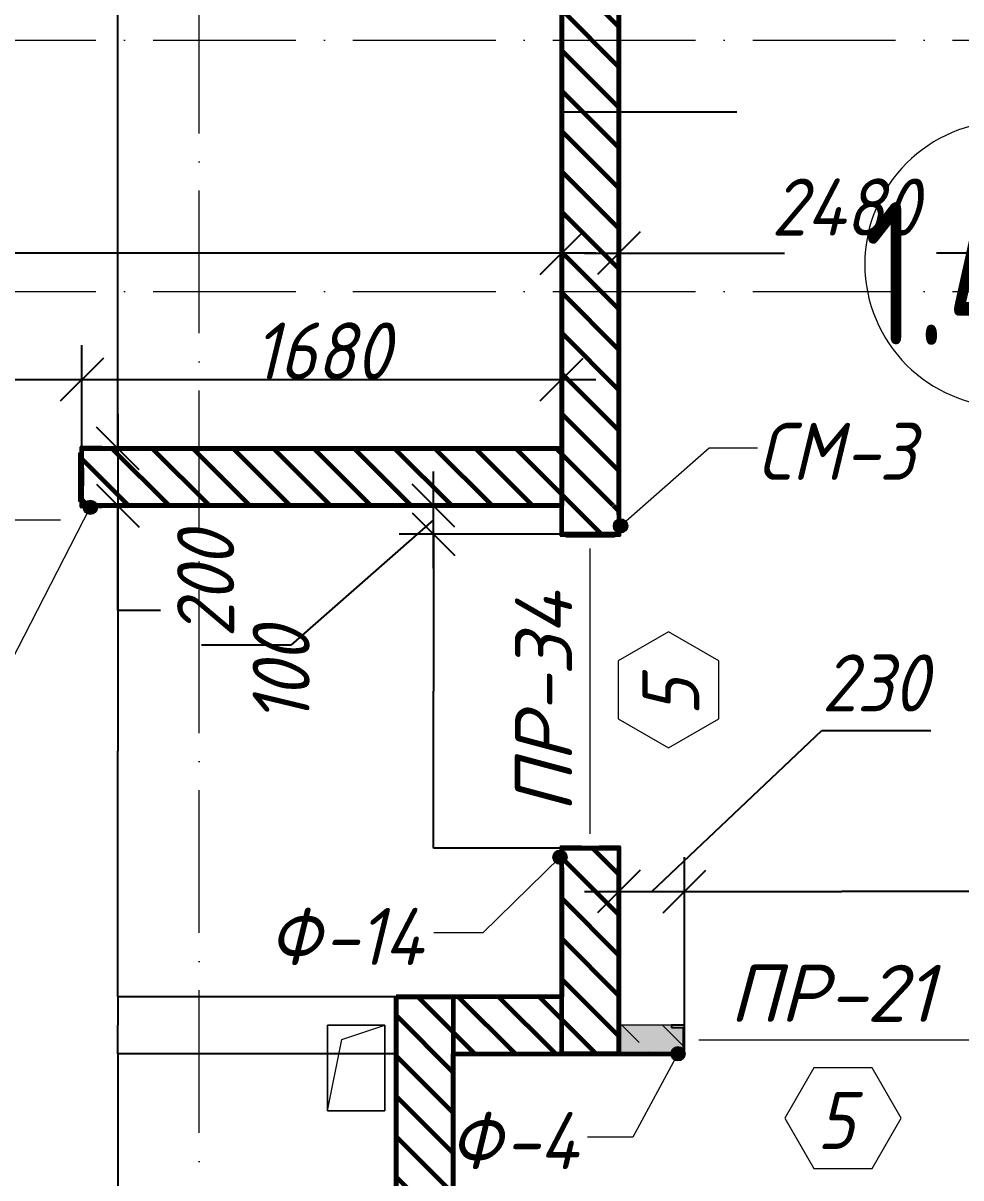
# Model space of a CAD drawing. Header units: millimetres. Extents: x 12986 to 523328, y -9759 to 30092.
# Drawn here: x 118041 to 121325, y 18165 to 22210 of the extents above; entities that cross this region are included whole.
import ezdxf

# ---------------------------------------------------------------- set-up
doc = ezdxf.new("R2010")
doc.units = ezdxf.units.MM
doc.linetypes.add('50_200_ШТРИХ_1Т_ш5_п1_п1_', pattern=[700, 500, -100, 0, -100])
for name, color, linetype, lineweight in [('5) Блок ячеистый', 160, 'Continuous', 60), ('A-ANNO-DIMS', 7, 'Continuous', 9), ('A-AREA-IDEN', 7, 'Continuous', 9), ('A-DOOR-IDEN', 7, 'Continuous', 9), ('A-FLOR', 7, 'Continuous', 9), ('A-GENM', 7, 'Continuous', 9), ('A-GENM-1', 7, 'Continuous', 25), ('A-GENM-IDEN', 7, 'Continuous', 9), ('A-WALL-6', 18, 'Continuous', 13), ('A-WALL-PATT-4', 250, 'Continuous', 5), ('Оси-2', 7, '50_200_ШТРИХ_1Т_ш5_п1_п1_', 9)]:
    doc.layers.add(name, color=color, linetype=linetype, lineweight=lineweight)
doc.layers.add('A-WALL-2', color=7, linetype='Continuous', lineweight=13, true_color=0x000000)
doc.styles.add('ISOCPEUR_I_3', font='isocpeui.ttf', dxfattribs={"width": 0.9, "height": 200})
doc.styles.add('ISOCPEUR_I_5', font='isocpeui.ttf', dxfattribs={"height": 200})
doc.styles.add('СПДС', font='ГОСТ тип А.ttf', dxfattribs={"width": 0.9})
doc.dimstyles.new('ISO-2_0_0_9К_СРЕДНИЙ_1', dxfattribs={"dimscale": 304.8, "dimtxt": 199.196235, "dimasz": 0.492126, "dimexe": 0.393701, "dimexo": 0, "dimgap": 0, "dimtad": 1, "dimdec": 0, "dimzin": 0, "dimdsep": 46, "dimtxsty": 'ISOCPEUR_I_3', "dimblk1": 'OBLIQUE', "dimblk2": 'OBLIQUE', "dimsah": 1, "dimcen": 0.09, "dimdle": 0.393701, "dimazin": 0, "dimtfac": 1, "dimtdec": 4, "dimtix": 1, "dimtmove": 2, "dimatfit": 3, "dimfxl": 1, "dimtvp": 1, "dimtolj": 1, "dimtzin": 0, "dimarcsym": 2})
doc.dimstyles.new('ISO-2_0_0_9К_СРЕДНИЙ_6', dxfattribs={"dimscale": 304.8, "dimtxt": 199.196235, "dimasz": 0.492126, "dimexe": 0.393701, "dimexo": 0, "dimgap": 0, "dimtad": 1, "dimdec": 0, "dimzin": 0, "dimdsep": 46, "dimtxsty": 'ISOCPEUR_I_3', "dimblk1": 'OBLIQUE', "dimblk2": 'OBLIQUE', "dimsah": 1, "dimcen": 0.09, "dimdle": 0.393701, "dimazin": 0, "dimtfac": 1, "dimtdec": 4, "dimtix": 1, "dimtmove": 1, "dimatfit": 3, "dimfxl": 1, "dimtvp": 1, "dimtolj": 1, "dimtzin": 0, "dimarcsym": 2})
doc.dimstyles.new('ISO-2_0_0_9К_СРЕДНИЙ_7', dxfattribs={"dimscale": 304.8, "dimtxt": 199.196235, "dimasz": 0.492126, "dimexe": 0.393701, "dimexo": 0, "dimgap": 0, "dimtad": 1, "dimdec": 0, "dimzin": 0, "dimdsep": 46, "dimtxsty": 'ISOCPEUR_I_3', "dimblk1": 'OBLIQUE', "dimblk2": 'OBLIQUE', "dimsah": 1, "dimcen": 0.09, "dimdle": 0.393701, "dimazin": 0, "dimtfac": 1, "dimtdec": 4, "dimtix": 1, "dimtmove": 0, "dimatfit": 3, "dimfxl": 1, "dimtvp": 1, "dimtolj": 1, "dimtzin": 0, "dimarcsym": 2})
doc.dimstyles.get("Standard").update_dxf_attribs({"dimtxt": 0.18, "dimasz": 0.18, "dimexe": 0.18, "dimexo": 0.0625, "dimgap": 0.09, "dimtad": 0, "dimtih": 1, "dimtoh": 1, "dimdec": 4, "dimzin": 0, "dimdsep": 46, "dimtxsty": 'Standard', "dimcen": 0.09, "dimadec": 0, "dimazin": 0, "dimtfac": 1, "dimtdec": 4, "dimtofl": 0, "dimtmove": 0, "dimatfit": 3, "dimfxl": 1, "dimtolj": 1, "dimtzin": 0, "dimarcsym": 0})
pattern_1 = [(135, (61996.89, 0), (-70.71068, -70.71068), [])]

# ---------------------------------------------------------------- blocks, each defined once
blk = doc.blocks.new('AR_Отверстие прямоугольное _в плите_ - AR_Отверстие прямоугольное _в плите_-24463894-АР1_Кладочный план 1 этажа')
at = {"layer": 'A-GENM'}
for p, q in [((100, 150), (-100, 150)), ((-100, 150), (-100, -150)), ((-50, 100), (100, 150)), ((100, -150), (100, 150)), ((-100, -150), (-50, 100)), ((-100, -150), (100, -150))]:
    blk.add_line(p, q, dxfattribs=at)
blk = doc.blocks.new('Фахверк_СКБ_Швеллер - Ф-4_100х4010-25539282-АР1_Кладочный план 1 этажа')
at = {"layer": 'A-GENM-1'}
for p, q in [((171, 50), (125, 50)), ((125, 50), (125, -50)), ((129.5, 42.4), (171, 42.4)), ((129.5, -42.4), (129.5, 42.4)), ((171, 42.4), (171, 50)), ((125, -50), (171, -50)), ((171, -42.4), (129.5, -42.4)), ((171, -50), (171, -42.4))]:
    blk.add_line(p, q, dxfattribs=at)
blk = doc.blocks.new('Фахверк_СКБ_Уголок - Ф-14_200х4010 h _потолок _3_880_-26977327-АР1_Кладочный план 1 этажа')
at = {"layer": 'A-GENM-1'}
for p, q in [((200, 156), (125, 156)), ((125, 156), (125, 81)), ((131, 81), (131, 150)), ((131, 150), (200, 150)), ((200, 150), (200, 156)), ((125, 81), (131, 81)), ((131, 19), (125, 19)), ((125, 19), (125, -56)), ((131, -50), (131, 19)), ((125, -56), (200, -56)), ((200, -50), (131, -50)), ((200, -56), (200, -50))]:
    blk.add_line(p, q, dxfattribs=at)
blk = doc.blocks.new('Фахверк_СКБ_Уголок_Тип 2 - СМ-3_200х2230h-26671997-АР1_Кладочный план 1 этажа')
at = {"layer": 'A-GENM-1'}
for p, q in [((125, 156), (125, 81)), ((200, 156), (125, 156)), ((131, 81), (131, 150)), ((131, 150), (200, 150)), ((200, 150), (200, 156)), ((125, 81), (131, 81)), ((131, 19), (125, 19)), ((125, 19), (125, -56)), ((131, -50), (131, 19)), ((125, -56), (200, -56)), ((200, -50), (131, -50)), ((200, -56), (200, -50))]:
    blk.add_line(p, q, dxfattribs=at)
blk = doc.blocks.new('Стойка_Влож_Полоса боковая - Полоса-27101091-АР1_Кладочный план 1 этажа')
at = {"layer": 'A-GENM'}
for p, q in [((-5, 85), (0, 85)), ((-5, -85), (-5, 85)), ((0, 31), (0, -31)), ((0, -85), (-5, -85))]:
    blk.add_line(p, q, dxfattribs=at)
blk = doc.blocks.new('AAR_СКБ_Марка_Двери_Перемычка и проем - Марка перемычки и проема-25306769-АР1_Кладочный план 1 этажа')
at = {"layer": 'A-DOOR-IDEN'}
for p, q in [((-5, 0), (5, 0)), ((-0.968, -0.984), (-1.986, -2.747)), ((1.067, -0.984), (-0.968, -0.984)), ((2.085, -2.747), (1.067, -0.984)), ((-1.986, -2.747), (-0.968, -4.509)), ((1.067, -4.509), (2.085, -2.747)), ((-0.968, -4.509), (1.067, -4.509))]:
    blk.add_line(p, q, dxfattribs=at)
blk = doc.blocks.new('_Oblique')
at = {"color": 0, "linetype": 'ByBlock', "lineweight": -2}
blk.add_line((-0.5, -0.5), (0.5, 0.5), dxfattribs=at)
blk = doc.blocks.new('DIMBLOCK587-АР1_Кладочный план 1 этажа')
at = {"layer": 'A-ANNO-DIMS', "color": 0, "lineweight": -2, "transparency": 16777216}
for p, q in [((113596.9, 21510.3), (113596.9, 21284.3)), ((119926.9, 21510.3), (119926.9, 21284.3)), ((113476.9, 21404.3), (115914.3, 21404.3)), ((120046.9, 21404.3), (116418.9, 21404.3))]:
    blk.add_line(p, q, dxfattribs=at)
at = {"layer": 'Defpoints', "color": 0, "transparency": 16777216}
for p in [(113596.9, 21510.3), (119926.9, 21510.3), (119926.9, 21404.3)]:
    blk.add_point(p, dxfattribs=at)
at = {"layer": 'A-ANNO-DIMS', "color": 0, "lineweight": -2, "transparency": 16777216, "xscale": 150, "yscale": 150, "zscale": 150, "rotation": 180}
blk.add_blockref('_Oblique', (113596.9, 21404.3), dxfattribs=at)
at = {"layer": 'A-ANNO-DIMS', "color": 0, "lineweight": -2, "transparency": 16777216, "xscale": 150, "yscale": 150, "zscale": 150}
blk.add_blockref('_Oblique', (119926.9, 21404.3), dxfattribs=at)
at = {"layer": 'A-ANNO-DIMS', "color": 0, "transparency": 16777216, "insert": (115863.2, 21665.6), "char_height": 200, "width": 606.782, "attachment_point": 1, "line_spacing_factor": 1.149209, "style": 'ISOCPEUR_I_3'}
blk.add_mtext('\\A1;6330', dxfattribs=at)
blk = doc.blocks.new('DIMBLOCK588-АР1_Кладочный план 1 этажа')
at = {"layer": 'A-ANNO-DIMS', "color": 0, "lineweight": -2, "transparency": 16777216}
for p, q in [((119926.9, 21510.4), (119926.9, 21898.9)), ((119927.1, 21898.7), (120126.7, 21898.7)), ((120126.9, 21510.4), (120126.9, 21898.9)), ((120126.9, 21898.7), (120540.3, 21898.7))]:
    blk.add_line(p, q, dxfattribs=at)
at = {"layer": 'A-ANNO-DIMS', "color": 0, "transparency": 16777216}
for points in [[(119927.1, 21898.8), (119927.1, 21898.7), (119926.9, 21898.7)], [(120126.7, 21898.8), (120126.7, 21898.7), (120126.9, 21898.7)]]:
    blk.add_solid(points, dxfattribs=at)
at = {"layer": 'Defpoints', "color": 0, "transparency": 16777216}
for p in [(120126.9, 21898.7), (119926.9, 21510.3), (120126.9, 21510.3)]:
    blk.add_point(p, dxfattribs=at)
at = {"layer": 'A-ANNO-DIMS', "color": 0, "transparency": 16777216, "insert": (120313.4, 21898.8), "char_height": 0.18, "width": 455.087, "attachment_point": 1, "line_spacing_factor": 1.149209}
blk.add_mtext('\\A1;200.0000', dxfattribs=at)
blk = doc.blocks.new('DIMBLOCK589-АР1_Кладочный план 1 этажа')
at = {"layer": 'A-ANNO-DIMS', "color": 0, "lineweight": -2, "transparency": 16777216}
for p, q in [((120126.9, 21510.3), (120126.9, 21284.3)), ((122606.9, 21510.3), (122606.9, 21284.3)), ((120006.9, 21404.3), (120707.5, 21404.3)), ((122726.9, 21404.3), (121238.9, 21404.3))]:
    blk.add_line(p, q, dxfattribs=at)
at = {"layer": 'Defpoints', "color": 0, "transparency": 16777216}
for p in [(120126.9, 21510.3), (122606.9, 21510.3), (122606.9, 21404.3)]:
    blk.add_point(p, dxfattribs=at)
at = {"layer": 'A-ANNO-DIMS', "color": 0, "lineweight": -2, "transparency": 16777216, "xscale": 150, "yscale": 150, "zscale": 150, "rotation": 180}
blk.add_blockref('_Oblique', (120126.9, 21404.3), dxfattribs=at)
at = {"layer": 'A-ANNO-DIMS', "color": 0, "lineweight": -2, "transparency": 16777216, "xscale": 150, "yscale": 150, "zscale": 150}
blk.add_blockref('_Oblique', (122606.9, 21404.3), dxfattribs=at)
at = {"layer": 'A-ANNO-DIMS', "color": 0, "transparency": 16777216, "insert": (120660.7, 21665.6), "char_height": 200, "width": 625.17, "attachment_point": 1, "line_spacing_factor": 1.149209, "style": 'ISOCPEUR_I_3'}
blk.add_mtext('\\A1;2480', dxfattribs=at)
blk = doc.blocks.new('DIMBLOCK659-АР1_Кладочный план 1 этажа')
at = {"layer": 'A-ANNO-DIMS', "color": 0, "lineweight": -2, "transparency": 16777216}
for p, q in [((120241.9, 19168.5), (120837.3, 19732.3)), ((120837.3, 19732.3), (121219.7, 19732.3)), ((120126.9, 19274.5), (120126.9, 19048.5)), ((120356.9, 18700), (120356.9, 19288.5)), ((120006.9, 19168.5), (120476.9, 19168.5))]:
    blk.add_line(p, q, dxfattribs=at)
at = {"layer": 'Defpoints', "color": 0, "transparency": 16777216}
for p in [(120126.9, 19274.5), (120356.9, 19168.5), (120356.9, 18700)]:
    blk.add_point(p, dxfattribs=at)
at = {"layer": 'A-ANNO-DIMS', "color": 0, "lineweight": -2, "transparency": 16777216, "xscale": 150, "yscale": 150, "zscale": 150, "rotation": 180}
blk.add_blockref('_Oblique', (120126.9, 19168.5), dxfattribs=at)
at = {"layer": 'A-ANNO-DIMS', "color": 0, "lineweight": -2, "transparency": 16777216, "xscale": 150, "yscale": 150, "zscale": 150}
blk.add_blockref('_Oblique', (120356.9, 19168.5), dxfattribs=at)
at = {"layer": 'A-ANNO-DIMS', "color": 0, "transparency": 16777216, "insert": (120837.3, 19998.9), "char_height": 200, "width": 455.087, "attachment_point": 1, "line_spacing_factor": 1.149209, "style": 'ISOCPEUR_I_3'}
blk.add_mtext('\\A1;230', dxfattribs=at)
blk = doc.blocks.new('DIMBLOCK660-АР1_Кладочный план 1 этажа')
at = {"layer": 'A-ANNO-DIMS', "color": 0, "lineweight": -2, "transparency": 16777216}
for p, q in [((120356.9, 18700.1), (120356.9, 19168.6)), ((120357.1, 19168.5), (120906.2, 19168.5)), ((121456.7, 19168.5), (120907.6, 19168.5)), ((121456.9, 18719.9), (121456.9, 19168.6))]:
    blk.add_line(p, q, dxfattribs=at)
at = {"layer": 'A-ANNO-DIMS', "color": 0, "transparency": 16777216}
for points in [[(120357.1, 19168.5), (120357.1, 19168.4), (120356.9, 19168.5)], [(121456.7, 19168.5), (121456.7, 19168.4), (121456.9, 19168.5)]]:
    blk.add_solid(points, dxfattribs=at)
at = {"layer": 'Defpoints', "color": 0, "transparency": 16777216}
for p in [(121456.9, 19168.5), (120356.9, 18700), (121456.9, 18719.8)]:
    blk.add_point(p, dxfattribs=at)
at = {"layer": 'A-ANNO-DIMS', "color": 0, "transparency": 16777216, "insert": (120906.9, 19168.5), "char_height": 0.18, "width": 514.846, "attachment_point": 5}
blk.add_mtext('\\A1;1100.0000', dxfattribs=at)
blk = doc.blocks.new('DIMBLOCK665-АР1_Кладочный план 1 этажа')
at = {"layer": 'A-ANNO-DIMS', "color": 0, "lineweight": -2, "transparency": 16777216}
for p, q in [((119346.8, 24750), (118372, 24750)), ((118372.2, 24749.8), (118372.2, 22735.2)), ((118372.2, 20720.2), (118372.2, 22734.8)), ((118478.2, 20720), (118372, 20720))]:
    blk.add_line(p, q, dxfattribs=at)
at = {"layer": 'A-ANNO-DIMS', "color": 0, "transparency": 16777216}
for points in [[(118372.2, 24749.8), (118372.2, 24749.8), (118372.2, 24750)], [(118372.2, 20720.2), (118372.2, 20720.2), (118372.2, 20720)]]:
    blk.add_solid(points, dxfattribs=at)
at = {"layer": 'Defpoints', "color": 0, "transparency": 16777216}
for p in [(119346.9, 24750), (118372.2, 20720), (118478.3, 20720)]:
    blk.add_point(p, dxfattribs=at)
at = {"layer": 'A-ANNO-DIMS', "color": 0, "transparency": 16777216, "insert": (118372.2, 22735), "char_height": 0.18, "width": 625.17, "attachment_point": 5}
blk.add_mtext('\\A1;4029.9999', dxfattribs=at)
blk = doc.blocks.new('DIMBLOCK666-АР1_Кладочный план 1 этажа')
at = {"layer": 'A-ANNO-DIMS', "color": 0, "lineweight": -2, "transparency": 16777216}
for p, q in [((118372.2, 20840), (118372.2, 20400)), ((118478.3, 20720), (118252.2, 20720)), ((118478.3, 20520), (118252.2, 20520)), ((118372.2, 20152.1), (118372.2, 20520)), ((118522.2, 20152.1), (118372.2, 20152.1))]:
    blk.add_line(p, q, dxfattribs=at)
at = {"layer": 'Defpoints', "color": 0, "transparency": 16777216}
for p in [(118478.3, 20720), (118372.2, 20520), (118478.3, 20520)]:
    blk.add_point(p, dxfattribs=at)
at = {"layer": 'A-ANNO-DIMS', "color": 0, "lineweight": -2, "transparency": 16777216, "xscale": 150, "yscale": 150, "zscale": 150}
for p, rotation in [((118372.2, 20720), 90), ((118372.2, 20520), 270)]:
    blk.add_blockref('_Oblique', p, dxfattribs=dict(at, rotation=rotation))
at = {"layer": 'A-ANNO-DIMS', "color": 0, "transparency": 16777216, "insert": (118580, 20057.9), "char_height": 200, "width": 455.087, "attachment_point": 1, "rotation": 90, "line_spacing_factor": 1.149209, "style": 'ISOCPEUR_I_3'}
blk.add_mtext('\\A1;200', dxfattribs=at)
blk = doc.blocks.new('DIMBLOCK667-АР1_Кладочный план 1 этажа')
at = {"layer": 'A-ANNO-DIMS', "color": 0, "lineweight": -2, "transparency": 16777216}
for p, q in [((118478.2, 20520), (118372, 20520)), ((118372.2, 20519.8), (118372.2, 19660.2)), ((118372.2, 18800.2), (118372.2, 19659.8)), ((119346.8, 18800), (118372, 18800))]:
    blk.add_line(p, q, dxfattribs=at)
at = {"layer": 'A-ANNO-DIMS', "color": 0, "transparency": 16777216}
for points in [[(118372.2, 20519.8), (118372.2, 20519.8), (118372.2, 20520)], [(118372.2, 18800.2), (118372.2, 18800.2), (118372.2, 18800)]]:
    blk.add_solid(points, dxfattribs=at)
at = {"layer": 'Defpoints', "color": 0, "transparency": 16777216}
for p in [(118478.3, 20520), (118372.2, 18800), (119346.9, 18800)]:
    blk.add_point(p, dxfattribs=at)
at = {"layer": 'A-ANNO-DIMS', "color": 0, "transparency": 16777216, "insert": (118372.2, 19660), "char_height": 0.18, "width": 560.814, "attachment_point": 5}
blk.add_mtext('\\A1;1720.0000', dxfattribs=at)
blk = doc.blocks.new('DIMBLOCK668-АР1_Кладочный план 1 этажа')
at = {"layer": 'A-ANNO-DIMS', "color": 0, "lineweight": -2, "transparency": 16777216}
for p, q in [((119346.8, 18800), (118372, 18800)), ((118372.2, 18799.8), (118372.2, 18700.2)), ((118372.2, 18600.2), (118372.2, 18699.8)), ((119343.8, 18600), (118372, 18600))]:
    blk.add_line(p, q, dxfattribs=at)
at = {"layer": 'A-ANNO-DIMS', "color": 0, "transparency": 16777216}
for points in [[(118372.2, 18799.8), (118372.2, 18799.8), (118372.2, 18800)], [(118372.2, 18600.2), (118372.2, 18600.2), (118372.2, 18600)]]:
    blk.add_solid(points, dxfattribs=at)
at = {"layer": 'Defpoints', "color": 0, "transparency": 16777216}
for p in [(119346.9, 18800), (118372.2, 18600), (119343.8, 18600)]:
    blk.add_point(p, dxfattribs=at)
at = {"layer": 'A-ANNO-DIMS', "color": 0, "transparency": 16777216, "insert": (118372.2, 18700), "char_height": 0.18, "width": 455.087, "attachment_point": 5}
blk.add_mtext('\\A1;200.0000', dxfattribs=at)
blk = doc.blocks.new('DIMBLOCK669-АР1_Кладочный план 1 этажа')
at = {"layer": 'A-ANNO-DIMS', "color": 0, "lineweight": -2, "transparency": 16777216}
for p, q in [((119343.8, 18600), (118372, 18600)), ((118372.2, 18599.8), (118372.2, 17210.2)), ((118372.2, 15820.2), (118372.2, 17209.8)), ((118572.1, 15820), (118372, 15820))]:
    blk.add_line(p, q, dxfattribs=at)
at = {"layer": 'A-ANNO-DIMS', "color": 0, "transparency": 16777216}
for points in [[(118372.2, 18599.8), (118372.2, 18599.8), (118372.2, 18600)], [(118372.2, 15820.2), (118372.2, 15820.2), (118372.2, 15820)]]:
    blk.add_solid(points, dxfattribs=at)
at = {"layer": 'Defpoints', "color": 0, "transparency": 16777216}
for p in [(119343.8, 18600), (118372.2, 15820), (118572.2, 15820)]:
    blk.add_point(p, dxfattribs=at)
at = {"layer": 'A-ANNO-DIMS', "color": 0, "transparency": 16777216, "insert": (118372.2, 17210), "char_height": 0.18, "width": 606.782, "attachment_point": 5}
blk.add_mtext('\\A1;2780.0000', dxfattribs=at)
blk = doc.blocks.new('DIMBLOCK676-АР1_Кладочный план 1 этажа')
at = {"layer": 'A-ANNO-DIMS', "color": 0, "lineweight": -2, "transparency": 16777216}
for p, q in [((120011.8, 20420), (119477.7, 20420)), ((119477.9, 20419.8), (119477.9, 19870.2)), ((119477.9, 19320.2), (119477.9, 19869.8)), ((119926.8, 19320), (119477.7, 19320))]:
    blk.add_line(p, q, dxfattribs=at)
at = {"layer": 'A-ANNO-DIMS', "color": 0, "transparency": 16777216}
for points in [[(119477.8, 20419.8), (119477.9, 20419.8), (119477.9, 20420)], [(119477.8, 19320.2), (119477.9, 19320.2), (119477.9, 19320)]]:
    blk.add_solid(points, dxfattribs=at)
at = {"layer": 'Defpoints', "color": 0, "transparency": 16777216}
for p in [(119477.9, 20420), (120011.9, 20420), (119926.9, 19320)]:
    blk.add_point(p, dxfattribs=at)
at = {"layer": 'A-ANNO-DIMS', "color": 0, "transparency": 16777216, "insert": (119477.9, 19870), "char_height": 0.18, "width": 514.846, "attachment_point": 5}
blk.add_mtext('\\A1;1100.0000', dxfattribs=at)
blk = doc.blocks.new('DIMBLOCK677-АР1_Кладочный план 1 этажа')
at = {"layer": 'A-ANNO-DIMS', "color": 0, "lineweight": -2, "transparency": 16777216}
for p, q in [((119477.9, 20300), (119477.9, 20640)), ((119371.8, 20520), (119597.9, 20520)), ((119477.9, 20470), (118977.7, 20031.4)), ((120011.9, 20420), (119357.9, 20420)), ((118977.7, 20031.4), (118665.9, 20031.4))]:
    blk.add_line(p, q, dxfattribs=at)
at = {"layer": 'Defpoints', "color": 0, "transparency": 16777216}
for p in [(119371.8, 20520), (119477.9, 20520), (120011.9, 20420)]:
    blk.add_point(p, dxfattribs=at)
at = {"layer": 'A-ANNO-DIMS', "color": 0, "lineweight": -2, "transparency": 16777216, "xscale": 150, "yscale": 150, "zscale": 150}
for p, rotation in [((119477.9, 20520), 90), ((119477.9, 20420), 270)]:
    blk.add_blockref('_Oblique', p, dxfattribs=dict(at, rotation=rotation))
at = {"layer": 'A-ANNO-DIMS', "color": 0, "transparency": 16777216, "insert": (118844.3, 19755.6), "char_height": 200, "width": 409.118, "attachment_point": 1, "rotation": 90, "line_spacing_factor": 1.149209, "style": 'ISOCPEUR_I_3'}
blk.add_mtext('\\A1;100', dxfattribs=at)
blk = doc.blocks.new('DIMBLOCK762-АР1_Кладочный план 1 этажа')
at = {"layer": 'A-ANNO-DIMS', "color": 0, "lineweight": -2, "transparency": 16777216}
for p, q in [((117096.9, 20720), (117096.9, 21081.5)), ((118246.9, 20696.1), (118246.9, 21081.5)), ((116976.9, 20961.5), (118366.9, 20961.5))]:
    blk.add_line(p, q, dxfattribs=at)
at = {"layer": 'Defpoints', "color": 0, "transparency": 16777216}
for p in [(118246.9, 20961.5), (117096.9, 20720), (118246.9, 20696.1)]:
    blk.add_point(p, dxfattribs=at)
at = {"layer": 'A-ANNO-DIMS', "color": 0, "lineweight": -2, "transparency": 16777216, "xscale": 150, "yscale": 150, "zscale": 150, "rotation": 180}
blk.add_blockref('_Oblique', (117096.9, 20961.5), dxfattribs=at)
at = {"layer": 'A-ANNO-DIMS', "color": 0, "lineweight": -2, "transparency": 16777216, "xscale": 150, "yscale": 150, "zscale": 150}
blk.add_blockref('_Oblique', (118246.9, 20961.5), dxfattribs=at)
at = {"layer": 'A-ANNO-DIMS', "color": 0, "transparency": 16777216, "insert": (117671.9, 21061.5), "char_height": 200, "width": 514.846, "attachment_point": 5, "style": 'ISOCPEUR_I_3'}
blk.add_mtext('\\A1;1150', dxfattribs=at)
blk = doc.blocks.new('DIMBLOCK763-АР1_Кладочный план 1 этажа')
at = {"layer": 'A-ANNO-DIMS', "color": 0, "lineweight": -2, "transparency": 16777216}
for p, q in [((118246.9, 20696.1), (118246.9, 21081.5)), ((119926.9, 21067.6), (119926.9, 20841.5)), ((118126.9, 20961.5), (120046.9, 20961.5))]:
    blk.add_line(p, q, dxfattribs=at)
at = {"layer": 'Defpoints', "color": 0, "transparency": 16777216}
for p in [(119926.9, 21067.6), (119926.9, 20961.5), (118246.9, 20696.1)]:
    blk.add_point(p, dxfattribs=at)
at = {"layer": 'A-ANNO-DIMS', "color": 0, "lineweight": -2, "transparency": 16777216, "xscale": 150, "yscale": 150, "zscale": 150, "rotation": 180}
blk.add_blockref('_Oblique', (118246.9, 20961.5), dxfattribs=at)
at = {"layer": 'A-ANNO-DIMS', "color": 0, "lineweight": -2, "transparency": 16777216, "xscale": 150, "yscale": 150, "zscale": 150}
blk.add_blockref('_Oblique', (119926.9, 20961.5), dxfattribs=at)
at = {"layer": 'A-ANNO-DIMS', "color": 0, "transparency": 16777216, "insert": (119086.9, 21061.5), "char_height": 200, "width": 560.814, "attachment_point": 5, "style": 'ISOCPEUR_I_3'}
blk.add_mtext('\\A1;1680', dxfattribs=at)
blk = doc.blocks.new('Марка_Помещения - Номер-25198446-Объем проектирования 1 этажа')
at = {"layer": 'A-AREA-IDEN'}
for start, end in [(360, 180), (180, 360)]:
    blk.add_arc((0, 0), 2.5, start, end, dxfattribs=at)

msp = doc.modelspace()

# ---------------------------------------------------------------- hatches: boundary and pattern name
at = {"layer": '5) Блок ячеистый'}
h = msp.add_hatch(dxfattribs=at)
h.set_pattern_fill('FP_3', color=256, style=0, pattern_type=2)
h.set_pattern_definition(pattern_1)
h.paths.add_polyline_path([(120126.89328, 20719.99998), (120126.89328, 24949.99993), (119926.89328, 24949.99993), (119926.89328, 20719.99998)], flags=0)
h = msp.add_hatch(dxfattribs=at)
h.set_pattern_fill('FP_3', color=256, style=0, pattern_type=2)
h.set_pattern_definition(pattern_1)
h.paths.add_polyline_path([(118246.89326, 20519.99998), (120126.89328, 20519.99998), (120126.89328, 20719.99998), (118246.89326, 20719.99998), (118246.89326, 20588.99998)], flags=0)
h.paths.add_polyline_path([(117027.89326, 20519.99998), (117096.89326, 20519.99998), (117096.89326, 20719.99998), (113596.89326, 20719.99998), (113596.89326, 20519.99998), (114616.18047, 20519.99998)], flags=0)
h = msp.add_hatch(dxfattribs=at)
h.set_pattern_fill('FP_3', color=256, style=0, pattern_type=2)
h.set_pattern_definition(pattern_1)
h.paths.add_polyline_path([(120126.89328, 18599.99998), (120126.89328, 19320.00007), (119926.89328, 19320.00007), (119926.89328, 18599.99998)], flags=0)
h.paths.add_polyline_path([(119926.89328, 20420.00007), (120126.89328, 20420.00007), (120126.89328, 20519.99998), (119926.89328, 20519.99998), (119926.89328, 20489.00007)], flags=0)
h = msp.add_hatch(dxfattribs=at)
h.set_pattern_fill('FP_3', color=256, style=0, pattern_type=2)
h.set_pattern_definition(pattern_1)
h.paths.add_polyline_path([(119346.89326, 15819.99998), (119546.89326, 15819.99998), (119546.89326, 15920), (119346.89326, 15920), (119346.89326, 15851)], flags=0)
h.paths.add_polyline_path([(119346.89326, 17020), (119546.89326, 17020), (119546.89326, 18799.99998), (119346.89326, 18799.99998), (119346.89326, 17089)], flags=0)
h = msp.add_hatch(dxfattribs=at)
h.set_pattern_fill('FP_3', color=256, style=0, pattern_type=2)
h.set_pattern_definition(pattern_1)
h.paths.add_polyline_path([(119926.89328, 18599.99998), (119926.89328, 18799.99998), (119546.89326, 18799.99998), (119546.89326, 18599.99998)], flags=0)
at = {"layer": 'A-GENM-IDEN'}
h = msp.add_hatch(color=256, dxfattribs=at)
edge = h.paths.add_edge_path(flags=0)
edge.add_arc((118275.89326, 20513.99998), 25, 0, 360)
h = msp.add_hatch(color=256, dxfattribs=at)
edge = h.paths.add_edge_path(flags=0)
edge.add_arc((120132.89328, 20449.00007), 25, 0, 360)
h = msp.add_hatch(color=256, dxfattribs=at)
edge = h.paths.add_edge_path(flags=0)
edge.add_arc((119920.89328, 19288.50007), 25, 0, 360)
h = msp.add_hatch(color=256, dxfattribs=at)
edge = h.paths.add_edge_path(flags=0)
edge.add_arc((120333.89326, 18599.99998), 25, 0, 360)
at = {"layer": 'A-WALL-PATT-4'}
h = msp.add_hatch(dxfattribs=at)
h.set_pattern_fill('FP_16', color=256, style=0, pattern_type=2)
h.set_pattern_definition([(50, (61996.893, 0), (72.873764, -6.37607), [7.62, -83.82]), (355, (61996.89, 0), (-14.09699, 76.42244), [6.096, -67.056]), (100.451, (62002.966, -0.53), (58.776964, 70.04687), [6.476, -71.236]), (46.184, (61996.89, 20.32), (108.43142, -16.81745), [11.43, -125.73]), (96.636, (62005.93, 18.92), (94.961, 98.97089), [9.714, -106.854]), (351.184, (61996.89, 20.32), (94.96227, 98.97018), [9.144, -100.584]), (21, (62007.053, 15.24), (60.64565, -40.90654), [7.62, -83.82]), (326, (62007.05, 15.24), (24.72083, 73.67493), [6.096, -67.056]), (71.451, (62012.11, 11.83), (85.36689, 32.76874), [6.476, -71.236]), (37.5, (61996.893, 0), (1.235525, 33.822432), [3.353, -62.89, 3.353, -64.719, -67.31]), (37.5, (61996.893, 0), (1.235525, 33.822432), [-134.315, 3.353, -63.957]), (7.5, (61996.893, 0), (26.728146, 40.07255), [3.353, -35.458, 3.353, -61.366, -25.654]), (7.5, (61996.893, 0), (26.728146, 40.07255), [-103.53, 3.353, -22.301]), (327.5, (61974.236, 0), (54.236318, -2.292117), [3.353, -22.047, 3.353, -75.895, -105.156]), (327.5, (61974.236, 0), (54.236318, -2.292117), [-104.648, 3.353, -101.803]), (317.5, (61964.076, 0), (59.25158, 10.17014), [3.353, -29.667, 3.353, -49.276, -74.676]), (317.5, (61964.076, 0), (59.25158, 10.17014), [-85.649, 3.353, -71.323])])
h.paths.add_polyline_path([(121516.10379, 18599.99998), (122606.89328, 18599.99998), (122606.89328, 18699.99998), (121502.89326, 18699.99998), (121502.89326, 18692.39998), (121461.39326, 18692.39998), (121461.39326, 18607.59998), (121502.89326, 18607.59998), (121502.89326, 18599.99998)], flags=0)
h.paths.add_polyline_path([(120310.89326, 18599.99998), (120310.89326, 18607.59998), (120352.39326, 18607.59998), (120352.39326, 18692.39998), (120310.89326, 18692.39998), (120310.89326, 18699.99998), (120126.89328, 18699.99998), (120126.89328, 18599.99998)], flags=0)
h = msp.add_hatch(dxfattribs=at)
h.set_pattern_fill('FP_17', color=256, style=0, pattern_type=2)
h.set_pattern_definition([(135, (61996.9, 0), (-142.5612, -142.5612), []), (135, (62139.46, 0), (-142.5612, -142.5612), [252.016, -50.403, 3.353, -47.05])])
h.paths.add_polyline_path([(121516.10379, 18599.99998), (122606.89328, 18599.99998), (122606.89328, 18699.99998), (121502.89326, 18699.99998), (121502.89326, 18692.39998), (121461.39326, 18692.39998), (121461.39326, 18607.59998), (121502.89326, 18607.59998), (121502.89326, 18599.99998)], flags=0)
h.paths.add_polyline_path([(120310.89326, 18599.99998), (120310.89326, 18607.59998), (120352.39326, 18607.59998), (120352.39326, 18692.39998), (120310.89326, 18692.39998), (120310.89326, 18699.99998), (120126.89328, 18699.99998), (120126.89328, 18599.99998)], flags=0)

# ---------------------------------------------------------------- linework, layer by layer
at = {"layer": '5) Блок ячеистый'}
for p, q in [((120126.89328, 20489.00007), (120126.89328, 24949.99993)), ((119926.89328, 24749.99993), (119926.89328, 20719.99998)), ((119926.89328, 20719.99998), (118315.89326, 20719.99998)), ((118246.89326, 20650.99998), (118246.89326, 20588.99998)), ((118315.89326, 20519.99998), (119926.89328, 20519.99998)), ((120057.89328, 19320.00007), (119995.89328, 19320.00007)), ((119926.89328, 19251.00007), (119926.89328, 18799.99998)), ((120126.89328, 18599.99998), (120126.89328, 19251.00007)), ((119346.89326, 18799.99998), (119346.89326, 17089)), ((119926.89328, 18799.99998), (119346.89326, 18799.99998)), ((119546.89326, 17089), (119546.89326, 18599.99998)), ((119546.89326, 18599.99998), (120310.89326, 18599.99998))]:
    msp.add_line(p, q, dxfattribs=at)
for points in [[(119926.89328, 24749.99993), (120126.89328, 24749.99993), (120126.89328, 20420.00007), (119926.89328, 20420.00007)], [(118246.89326, 20719.99998), (119926.89328, 20719.99998), (119926.89328, 20519.99998), (118246.89326, 20519.99998)], [(119926.89328, 19320.00007), (120126.89328, 19320.00007), (120126.89328, 18599.99998), (119926.89328, 18599.99998)], [(119346.89326, 18799.99998), (119546.89326, 18799.99998), (119546.89326, 17020), (119346.89326, 17020)], [(119926.89328, 18799.99998), (119546.89326, 18799.99998), (119546.89326, 18599.99998), (119926.89328, 18599.99998)]]:
    msp.add_lwpolyline(points, close=True, dxfattribs=at)
at = {"layer": 'A-FLOR'}
for p, q in [((119106.89325, 18700.00007), (119306.89325, 18700.00007)), ((119106.89325, 18400.00007), (119106.89325, 18700.00007)), ((119306.89325, 18700.00007), (119306.89325, 18400.00007)), ((119306.89325, 18400.00007), (119106.89325, 18400.00007))]:
    msp.add_line(p, q, dxfattribs=at)
at = {"layer": 'A-GENM-IDEN'}
for p, q in [((120132.89328, 20449.00007), (120443.78889, 20722.41529)), ((120443.78889, 20722.41529), (120612.21358, 20722.41529)), ((118275.89326, 20513.99998), (117882.43045, 19750.17857)), ((119920.89328, 19288.50007), (119650.83009, 19023.16463)), ((119650.83009, 19023.16463), (119479.46655, 19023.16463)), ((120333.89326, 18599.99998), (120175.52271, 18308.25512)), ((120175.52271, 18308.25512), (120017.15216, 18308.25512))]:
    msp.add_line(p, q, dxfattribs=at)
for centre in [(118275.89326, 20513.99998), (120132.89328, 20449.00007), (119920.89328, 19288.50007), (120333.89326, 18599.99998)]:
    msp.add_circle(centre, 25, dxfattribs=at)
at = {"layer": 'A-WALL-2'}
for p, q in [((119926.89328, 20519.99998), (119926.89328, 20489.00007)), ((119995.89328, 20420.00007), (120057.89328, 20420.00007))]:
    msp.add_line(p, q, dxfattribs=at)
at = {"layer": 'A-WALL-6'}
msp.add_line((120310.89326, 18699.99998), (120126.89328, 18699.99998), dxfattribs=at)
at = {"layer": 'Оси-2'}
for p, q in [((118656.89325, -4080), (118656.89325, 28636.94316)), ((57586.89328, 22150.00007), (187948.52131, 22150.00007)), ((57586.89328, 21270), (187948.52131, 21270))]:
    msp.add_line(p, q, dxfattribs=at)

# ---------------------------------------------------------------- block references
at = {"layer": 'A-AREA-IDEN', "xscale": 199.9999999999999, "yscale": 199.9999999999999, "zscale": 199.9999999999999}
msp.add_blockref('Марка_Помещения - Номер-25198446-Объем проектирования 1 этажа', (121488.33478, 21366.02369), dxfattribs=at)
at = {"layer": 'A-DOOR-IDEN', "xscale": 99.99999999999993, "yscale": 99.99999999999993, "zscale": 99.99999999999993}
for p in [(117671.89326, 20469.98299), (120906.89326, 18649.25893)]:
    msp.add_blockref('AAR_СКБ_Марка_Двери_Перемычка и проем - Марка перемычки и проема-25306769-АР1_Кладочный план 1 этажа', p, dxfattribs=at)
at = {"layer": 'A-DOOR-IDEN', "xscale": 99.99999999999993, "yscale": 99.99999999999993, "zscale": 99.99999999999993, "rotation": 90.00000000000001}
msp.add_blockref('AAR_СКБ_Марка_Двери_Перемычка и проем - Марка перемычки и проема-25306769-АР1_Кладочный план 1 этажа', (120026.15223, 19870.00007), dxfattribs=at)
at = {"layer": 'A-GENM'}
for name, p in [('Стойка_Влож_Полоса боковая - Полоса-27101091-АР1_Кладочный план 1 этажа', (118240.89326, 20619.99998)), ('AR_Отверстие прямоугольное _в плите_ - AR_Отверстие прямоугольное _в плите_-24463894-АР1_Кладочный план 1 этажа', (119206.89325, 18550.00007))]:
    msp.add_blockref(name, p, dxfattribs=at)
at = {"layer": 'A-GENM', "rotation": 89.99999999999993}
msp.add_blockref('Стойка_Влож_Полоса боковая - Полоса-27101091-АР1_Кладочный план 1 этажа', (120026.89328, 20414.00007), dxfattribs=at)
at = {"layer": 'A-GENM-1'}
msp.add_blockref('Фахверк_СКБ_Уголок_Тип 2 - СМ-3_200х2230h-26671997-АР1_Кладочный план 1 этажа', (118115.89326, 20569.99998), dxfattribs=at)
for name, p, rotation in [('Фахверк_СКБ_Уголок_Тип 2 - СМ-3_200х2230h-26671997-АР1_Кладочный план 1 этажа', (120076.89328, 20289.00007), 89.99999999999991), ('Фахверк_СКБ_Уголок - Ф-14_200х4010 h _потолок _3_880_-26977327-АР1_Кладочный план 1 этажа', (119976.89328, 19451.00007), 269.9999999999999), ('Фахверк_СКБ_Швеллер - Ф-4_100х4010-25539282-АР1_Кладочный план 1 этажа', (120481.89326, 18649.99998), 180)]:
    msp.add_blockref(name, p, dxfattribs=dict(at, rotation=rotation))

# ---------------------------------------------------------------- texts
at = {"layer": 'A-AREA-IDEN', "insert": (120986.56848, 21583.1423), "char_height": 500, "width": 1255.442625, "attachment_point": 1, "style": 'СПДС'}
msp.add_mtext('1.40', dxfattribs=at)
at = {"layer": 'A-DOOR-IDEN', "insert": (120208.7936, 19783.80154), "char_height": 200, "width": 158.734125, "attachment_point": 1, "rotation": 90, "style": 'ISOCPEUR_I_3'}
msp.add_mtext('\\fISOCPEUR|b0|i1|c204|p34|;\\W.9;5', dxfattribs=at)
at = {"layer": 'A-DOOR-IDEN', "insert": (120820.69474, 18466.61755), "char_height": 200, "width": 158.734125, "attachment_point": 1, "style": 'ISOCPEUR_I_3'}
msp.add_mtext('\\fISOCPEUR|b0|i1|c204|p34|;\\W.9;5', dxfattribs=at)
at = {"layer": 'A-GENM-IDEN', "char_height": 200, "attachment_point": 1}
for s, insert, width, style in [('СМ', (120612.21358, 20810.02987), 367.9745625, 'ISOCPEUR_I_3'), ('-3', (120915.82295, 20810.02987), 317.46825, 'ISOCPEUR_I_3'), ('\\fISOCPEUR|b0|i1|c204|p34|;\\W.9;Ф', (118901.66655, 19110.77922), 230.886, 'ISOCPEUR_I_3'), ('-14', (119092.16655, 19110.77922), 461.772, 'ISOCPEUR_I_3'), ('ПР', (120514.10833, 18911.73289), 416.8775, 'ISOCPEUR_I_5'), ('-21', (120858.06667, 18911.73289), 481.0125, 'ISOCPEUR_I_5'), ('\\fISOCPEUR|b0|i1|c204|p34|;\\W.9;Ф', (119534.75216, 18395.8697), 230.886, 'ISOCPEUR_I_3'), ('-4', (119725.25216, 18395.8697), 346.329, 'ISOCPEUR_I_3')]:
    msp.add_mtext(s, dxfattribs=dict(at, insert=insert, width=width, style=style))
at = {"layer": 'A-GENM-IDEN', "char_height": 200, "attachment_point": 1, "rotation": 90, "style": 'ISOCPEUR_I_5'}
for s, insert, width in [('-34', (119763.67826, 19788.17347), 561.18125), ('ПР', (119763.67826, 19444.21513), 416.8775)]:
    msp.add_mtext(s, dxfattribs=dict(at, insert=insert, width=width))

# ---------------------------------------------------------------- dimensions: what is measured, and where the dimension line sits
at = {"layer": 'A-ANNO-DIMS'}
for base, p1, p2, picture, middle in [((118372.192942, 20719.999984), (119346.893263, 24749.999927), (118478.258959, 20719.999984), 'DIMBLOCK665-АР1_Кладочный план 1 этажа', (118372.192942, 22734.999955)), ((118372.19294, 18799.99998), (118478.25896, 20519.99998), (119346.89326, 18799.99998), 'DIMBLOCK667-АР1_Кладочный план 1 этажа', (118372.19294, 19659.99998)), ((119477.87501, 20420.00007), (119926.89328, 19320.00007), (120011.86973, 20420.00007), 'DIMBLOCK676-АР1_Кладочный план 1 этажа', (119477.87501, 19870.00007)), ((118372.19294, 18599.99998), (119346.89326, 18799.99998), (119343.84526, 18599.99998), 'DIMBLOCK668-АР1_Кладочный план 1 этажа', (118372.19294, 18699.99998)), ((118372.19294, 15820), (119343.84526, 18599.99998), (118572.15482, 15820), 'DIMBLOCK669-АР1_Кладочный план 1 этажа', (118372.19294, 17209.99999))]:
    dim = msp.add_linear_dim(base=base, p1=p1, p2=p2, angle=90, dimstyle='Standard', dxfattribs=at)
    dim.commit()
    dim.dimension.update_dxf_attribs({"geometry": picture, "text_midpoint": middle})
dim = msp.add_linear_dim(base=(120126.89328, 21898.72419), p1=(119926.89328, 21510.34696), p2=(120126.89328, 21510.34696), dimstyle='Standard', dxfattribs=at)
dim.commit()
dim.dimension.update_dxf_attribs({"geometry": 'DIMBLOCK588-АР1_Кладочный план 1 этажа', "text_midpoint": (120540.94247, 21898.72419), "dimtype": 160})
for base, p1, p2, dimstyle, override, picture, middle in [((119926.89328, 21404.28094), (113596.89326, 21510.34696), (119926.89328, 21510.34696), 'ISO-2_0_0_9К_СРЕДНИЙ_1', {"dimpost": '<>', "dimfxl": 6330.00002}, 'DIMBLOCK587-АР1_Кладочный план 1 этажа', (116166.61905, 21532.23876)), ((122606.89328, 21404.28094), (120126.89328, 21510.34696), (122606.89328, 21510.34696), 'ISO-2_0_0_9К_СРЕДНИЙ_1', {"dimpost": '<>', "dimfxl": 2480}, 'DIMBLOCK589-АР1_Кладочный план 1 этажа', (120973.23721, 21532.23876)), ((120356.89326, 19168.46946), (120126.89328, 19274.53548), (120356.89326, 18699.99998), 'ISO-2_0_0_9К_СРЕДНИЙ_6', {"dimpost": '<>', "dimfxl": 618.862689}, 'DIMBLOCK659-АР1_Кладочный план 1 этажа', (120837.2982, 19732.26967))]:
    dim = msp.add_linear_dim(base=base, p1=p1, p2=p2, dimstyle=dimstyle, override=override, dxfattribs=at)
    dim.commit()
    dim.dimension.update_dxf_attribs({"geometry": picture, "text_midpoint": middle, "dimtype": 160})
for base, p1, p2, override, picture, middle in [((118246.89326, 20961.53945), (117096.89326, 20719.99998), (118246.89326, 20696.13498), {"dimpost": '<>', "dimfxl": 1150.247599}, 'DIMBLOCK762-АР1_Кладочный план 1 этажа', (117671.89326, 21061.53945)), ((119926.89328, 20961.53945), (118246.89326, 20696.13498), (119926.89328, 21067.60547), {"dimpost": '<>', "dimfxl": 1720.578505}, 'DIMBLOCK763-АР1_Кладочный план 1 этажа', (119086.89327, 21061.53945))]:
    dim = msp.add_linear_dim(base=base, p1=p1, p2=p2, dimstyle='ISO-2_0_0_9К_СРЕДНИЙ_7', override=override, dxfattribs=at)
    dim.commit()
    dim.dimension.update_dxf_attribs({"geometry": picture, "text_midpoint": middle})
for base, p1, p2, override, picture, middle in [((118372.19294, 20519.99998), (118478.25896, 20719.99998), (118478.25896, 20519.99998), {"dimpost": '<>', "dimfxl": 200}, 'DIMBLOCK666-АР1_Кладочный план 1 этажа', (118575.3608, 20152.08511)), ((119477.87501, 20519.99998), (120011.86973, 20420.00007), (119371.80899, 20519.99998), {"dimpost": '<>', "dimfxl": 647.825381}, 'DIMBLOCK677-АР1_Кладочный план 1 этажа', (118977.66364, 20031.43232))]:
    dim = msp.add_linear_dim(base=base, p1=p1, p2=p2, angle=90, dimstyle='ISO-2_0_0_9К_СРЕДНИЙ_6', override=override, dxfattribs=at)
    dim.commit()
    dim.dimension.update_dxf_attribs({"geometry": picture, "text_midpoint": middle, "dimtype": 160, "text_rotation": 90})
dim = msp.add_linear_dim(base=(121456.89326, 19168.46946), p1=(120356.89326, 18699.99998), p2=(121456.89326, 18719.80587), dimstyle='Standard', dxfattribs=at)
dim.commit()
dim.dimension.update_dxf_attribs({"geometry": 'DIMBLOCK660-АР1_Кладочный план 1 этажа', "text_midpoint": (120906.89326, 19168.46946)})

doc.saveas('drawing.dxf')
